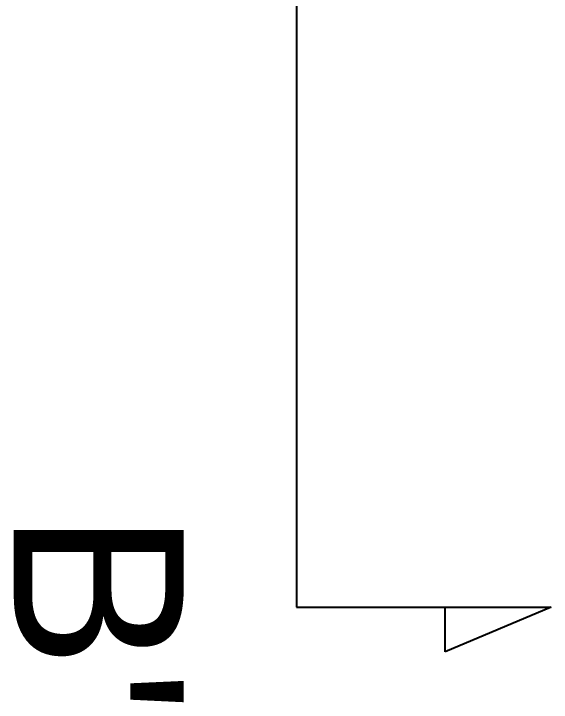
# Model space of a CAD drawing. Header units: millimetres. Extents: x 1251.1 to 1334.1, y 1577.6 to 1641.3.
# Drawn here: x 1298.298 to 1301.461, y 1606.073 to 1610.124 of the extents above; entities that cross this region are included whole.
import ezdxf

# ---------------------------------------------------------------- set-up
doc = ezdxf.new("R2010")
doc.units = ezdxf.units.MM
doc.linetypes.add('ACAD_ISO02W100', pattern=[15, 12, -3])
doc.layers.add('MURATURA', color=140, linetype='Continuous')
doc.styles.get("Standard").update_dxf_attribs({"font": 'Arial.ttf'})

msp = doc.modelspace()

# ---------------------------------------------------------------- linework, layer by layer
at = {"layer": 'MURATURA', "linetype": 'ACAD_ISO02W100'}
for p, q in [((1299.9612, 1627.781), (1299.9612, 1606.633)), ((1299.9612, 1606.633), (1301.0983, 1606.633)), ((1299.9612, 1606.633), (1301.4612, 1606.633)), ((1301.4612, 1606.633), (1300.8361, 1606.3704)), ((1300.8361, 1606.3704), (1300.8361, 1606.633))]:
    msp.add_line(p, q, dxfattribs=at)
at = {"layer": 'MURATURA', "linetype": 'ACAD_ISO02W100', "ltscale": 0.07}
msp.add_line((1299.9612, 1627.781), (1299.9612, 1606.633), dxfattribs=at)

# ---------------------------------------------------------------- texts
at = {"layer": 'MURATURA', "linetype": 'ACAD_ISO02W100', "insert": (1299.2982, 1607.2012), "char_height": 1, "attachment_point": 1, "rotation": 270}
msp.add_mtext_dynamic_manual_height_columns("B'", width=3.668669, gutter_width=12.5, heights=[0], dxfattribs=at)

doc.saveas('drawing.dxf')
